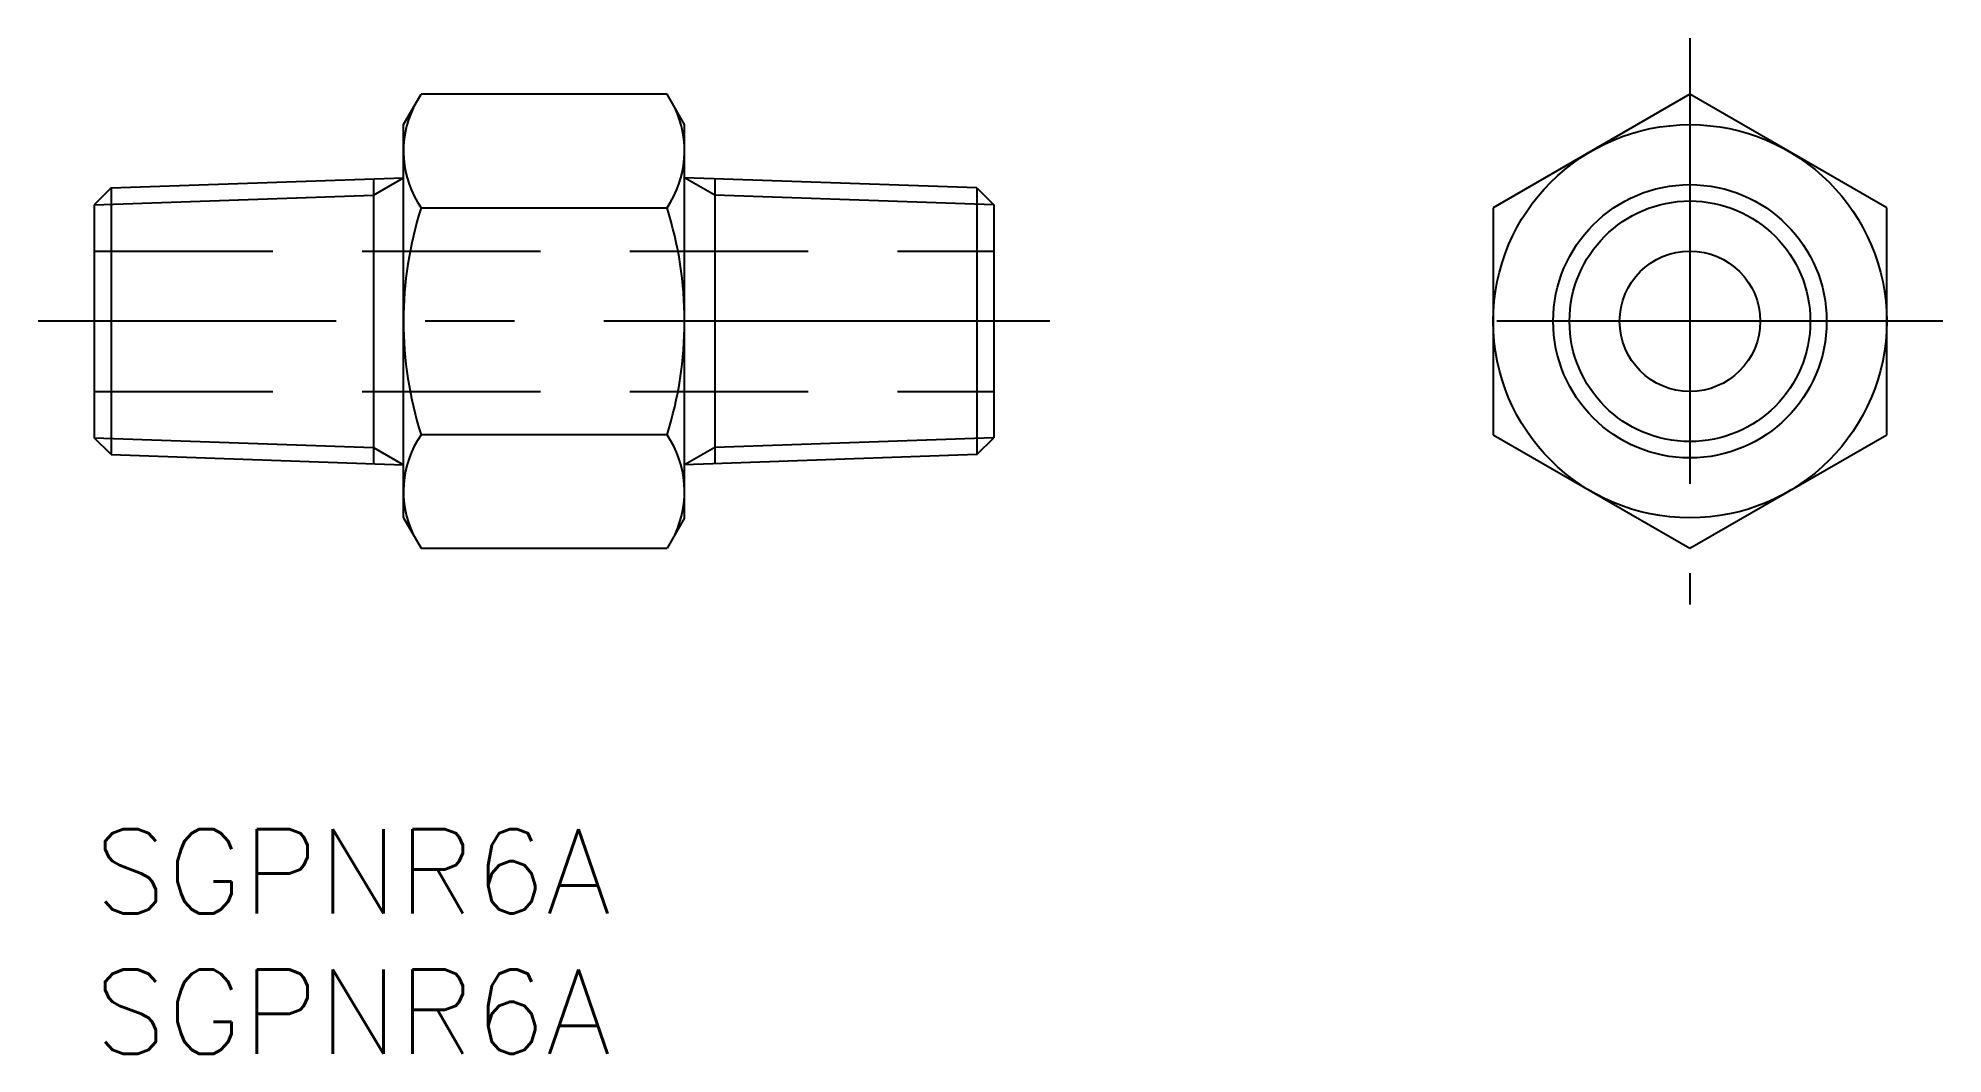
# Model space of a CAD drawing. Extents: x -2 to 65.8, y -8 to 28.2.
import ezdxf

# ---------------------------------------------------------------- set-up
doc = ezdxf.new("R2010")
doc.units = 0
doc.header["$LTSCALE"] = 0.5
doc.linetypes.add('CENTER', pattern=[50.8, 31.75, -6.35, 6.35, -6.35])
doc.linetypes.add('DASHED', pattern=[19.05, 12.7, -6.35])
for name, color, linetype in [('MSM_CENTER', 1, 'CENTER'), ('MSM_CONTINUOUS', 7, 'CONTINUOUS'), ('MSM_DASHED', 4, 'DASHED'), ('MSM_NARROW', 5, 'CONTINUOUS'), ('MSM_PART_NUMBER', 7, 'CONTINUOUS')]:
    doc.layers.add(name, color=color, linetype=linetype)
doc.styles.get("Standard").update_dxf_attribs({"font": 'txt.shx', "height": 3, "bigfont": 'bigfont.shx'})

# ---------------------------------------------------------------- blocks, each defined once
blk = doc.blocks.new('*U3')
at = {"layer": 'MSM_PART_NUMBER'}
blk.add_text('SGPNR6A', height=3, dxfattribs=at).set_placement((0, -3))
blk = doc.blocks.new('*U4')
at = {"layer": 'MSM_PART_NUMBER'}
blk.add_text('SGPNR6A', height=3, dxfattribs=at).set_placement((0, -8))

msp = doc.modelspace()

# ---------------------------------------------------------------- linework, layer by layer
at = {"layer": 'MSM_CENTER'}
for p, q in [((56.767, 28.166), (56.767, 8)), ((34, 18.083), (-2, 18.083)), ((65.767, 18.083), (47.767, 18.083))]:
    msp.add_line(p, q, dxfattribs=at)
at = {"layer": 'MSM_CONTINUOUS'}
for p, q in [((11, 25.083), (11.625, 26.166)), ((20.375, 26.166), (11.625, 26.166)), ((21, 25.083), (20.375, 26.166)), ((56.767, 26.166), (49.767, 22.124)), ((63.767, 22.124), (56.767, 26.166)), ((11, 11.083), (11, 25.083)), ((21, 11.083), (21, 25.083)), ((0.602, 22.829), (11, 23.192)), ((9.929, 23.155), (9.929, 13.011)), ((31.398, 22.829), (21, 23.192)), ((22.071, 23.155), (22.071, 13.011)), ((0.602, 22.829), (0, 22.227)), ((0.602, 22.829), (0.602, 13.337)), ((31.398, 22.829), (32, 22.227)), ((31.398, 22.829), (31.398, 13.337)), ((0, 22.227), (0, 13.939)), ((11.625, 22.124), (20.375, 22.124)), ((32, 22.227), (32, 13.939)), ((49.767, 22.124), (49.767, 14.041)), ((63.767, 14.041), (63.767, 22.124)), ((0.602, 13.337), (0, 13.939)), ((20.375, 14.041), (11.625, 14.041)), ((31.398, 13.337), (32, 13.939)), ((49.767, 14.041), (56.767, 10)), ((56.767, 10), (63.767, 14.041)), ((0.602, 13.337), (11, 12.973)), ((31.398, 13.337), (21, 12.973)), ((11, 11.083), (11.625, 10)), ((21, 11.083), (20.375, 10)), ((11.625, 10), (20.375, 10))]:
    msp.add_line(p, q, dxfattribs=at)
for radius in [7, 4.864, 2.5]:
    msp.add_circle((56.767, 18.083), radius, dxfattribs=at)
for centre, radius, start, end in [((14.578, 24.145), 3.578, 154.38425, 214.38425), ((17.422, 24.145), 3.578, 325.61575, 25.61575), ((24.375, 18.083), 13.375, 162.41205, 197.58795), ((7.625, 18.083), 13.375, 342.41205, 17.58795), ((14.578, 12.021), 3.578, 145.61575, 205.61575), ((17.422, 12.021), 3.578, 334.38425, 34.38425)]:
    msp.add_arc(centre, radius, start, end, dxfattribs=at)
at = {"layer": 'MSM_DASHED'}
for p, q in [((0, 20.583), (32, 20.583)), ((0, 15.583), (32, 15.583))]:
    msp.add_line(p, q, dxfattribs=at)
at = {"layer": 'MSM_NARROW'}
for p, q in [((9.929, 22.574), (11, 23.192)), ((22.071, 22.574), (21, 23.192)), ((0, 22.227), (9.929, 22.574)), ((32, 22.227), (22.071, 22.574)), ((0, 13.939), (9.929, 13.592)), ((9.929, 13.592), (11, 12.973)), ((22.071, 13.592), (21, 12.973)), ((32, 13.939), (22.071, 13.592))]:
    msp.add_line(p, q, dxfattribs=at)
msp.add_circle((56.767, 18.083), 4.283, dxfattribs=at)

# ---------------------------------------------------------------- block references
at = {"layer": 'MSM_CONTINUOUS'}
for name in ['*U3', '*U4']:
    msp.add_blockref(name, (0, 0), dxfattribs=at)

doc.saveas('drawing.dxf')
